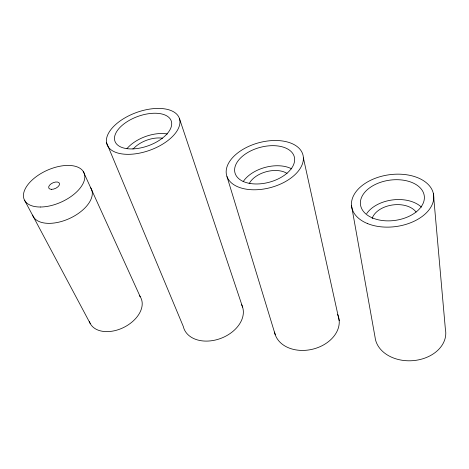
<?xml version="1.0" encoding="UTF-8"?>
<svg xmlns="http://www.w3.org/2000/svg" width="469" height="469" viewBox="0 0 469 469"><rect width="100%" height="100%" fill="white"/><g stroke="black" fill="none" stroke-linecap="round" stroke-linejoin="round"><path stroke-width="0.7" d="M24.529 200.181L90.212 323.493M83.201 171.326L140.254 296.783M106.516 142.617L183.297 326.477A31.241 22.295 -21.1 0 0 220.917 338.348A31.241 22.295 -21.1 0 0 241.471 304.445M179.475 118.645A38.476 20.02 -20 0 1 130.177 154.289A38.476 20.02 -20 0 1 119.847 121.16A38.476 20.02 -20 0 1 179.475 118.645L242.602 307.125M226.984 176.59L275.268 334.796M303.39 157.93A39.519 23.174 -15.2 0 1 246.166 189.159A39.519 23.174 -15.2 0 1 244.783 148.333A39.519 23.174 -15.2 0 1 303.39 157.93L339.21 320.714M351.539 205.785L375.071 337.293A35.445 26.639 -3.3 0 0 414.532 360.497A35.445 26.639 -3.3 0 0 445.386 329.25L433.379 193.556M133.302 148.872A21.762 11.778 -20.1 0 1 162.491 138.203M126.97 148.638A29.301 15.864 -20.1 0 1 167.339 133.987M249.174 183.66A22.342 13.548 -15 0 1 266.251 171.724A22.342 13.548 -15 0 1 287.051 173.419M243.13 181.726A30.08 18.244 -15 0 1 291.759 168.893M337.633 314.47A32.9 24.558 -13.3 0 1 314.072 348.83A32.9 24.558 -13.3 0 1 274.541 332.046M366.682 213.606A31.499 20.437 -7.5 0 1 392.999 199.87A31.499 20.437 -7.5 0 1 421.42 207.134M372.163 218.366A23.397 15.178 -7.5 0 1 392.494 204.976A23.397 15.178 -7.5 0 1 416.091 212.07M90.652 187.711A32.179 17.623 -24.6 0 1 70.121 218.208A32.179 17.623 -24.6 0 1 32.596 215.107M139.445 295.646A28.386 18.778 -26.6 0 1 124.391 327.104A28.386 18.778 -26.6 0 1 89.391 321.546M132.768 148.907A29.916 15.559 -20 0 0 171.361 121.313A29.916 15.559 -20 0 0 125.147 123.013A29.916 15.559 -20 0 0 132.768 148.907M249.942 183.455A30.731 18.015 -15.2 0 0 294.655 159.366A30.731 18.015 -15.2 0 0 249.297 151.639A30.731 18.015 -15.2 0 0 249.942 183.455M372.837 218.097A32.197 20.296 -8 0 0 424.105 200.333A32.197 20.296 -8 0 0 380.207 182.429A32.197 20.296 -8 0 0 372.837 218.097M367.731 223.66A41.407 26.112 -8 0 0 433.462 200.503A41.407 26.112 -8 0 0 376.66 177.774A41.407 26.112 -8 0 0 367.731 223.66M40.586 207.011A32.754 17.376 -24.3 0 0 84.76 175.57A32.754 17.376 -24.3 0 0 37.069 176.039A32.754 17.376 -24.3 0 0 40.586 207.011M51.561 189.353A5.821 3.084 -24.3 0 0 59.545 183.848A5.821 3.084 -24.3 0 0 51.18 183.766A5.821 3.084 -24.3 0 0 51.561 189.353"/></g></svg>
